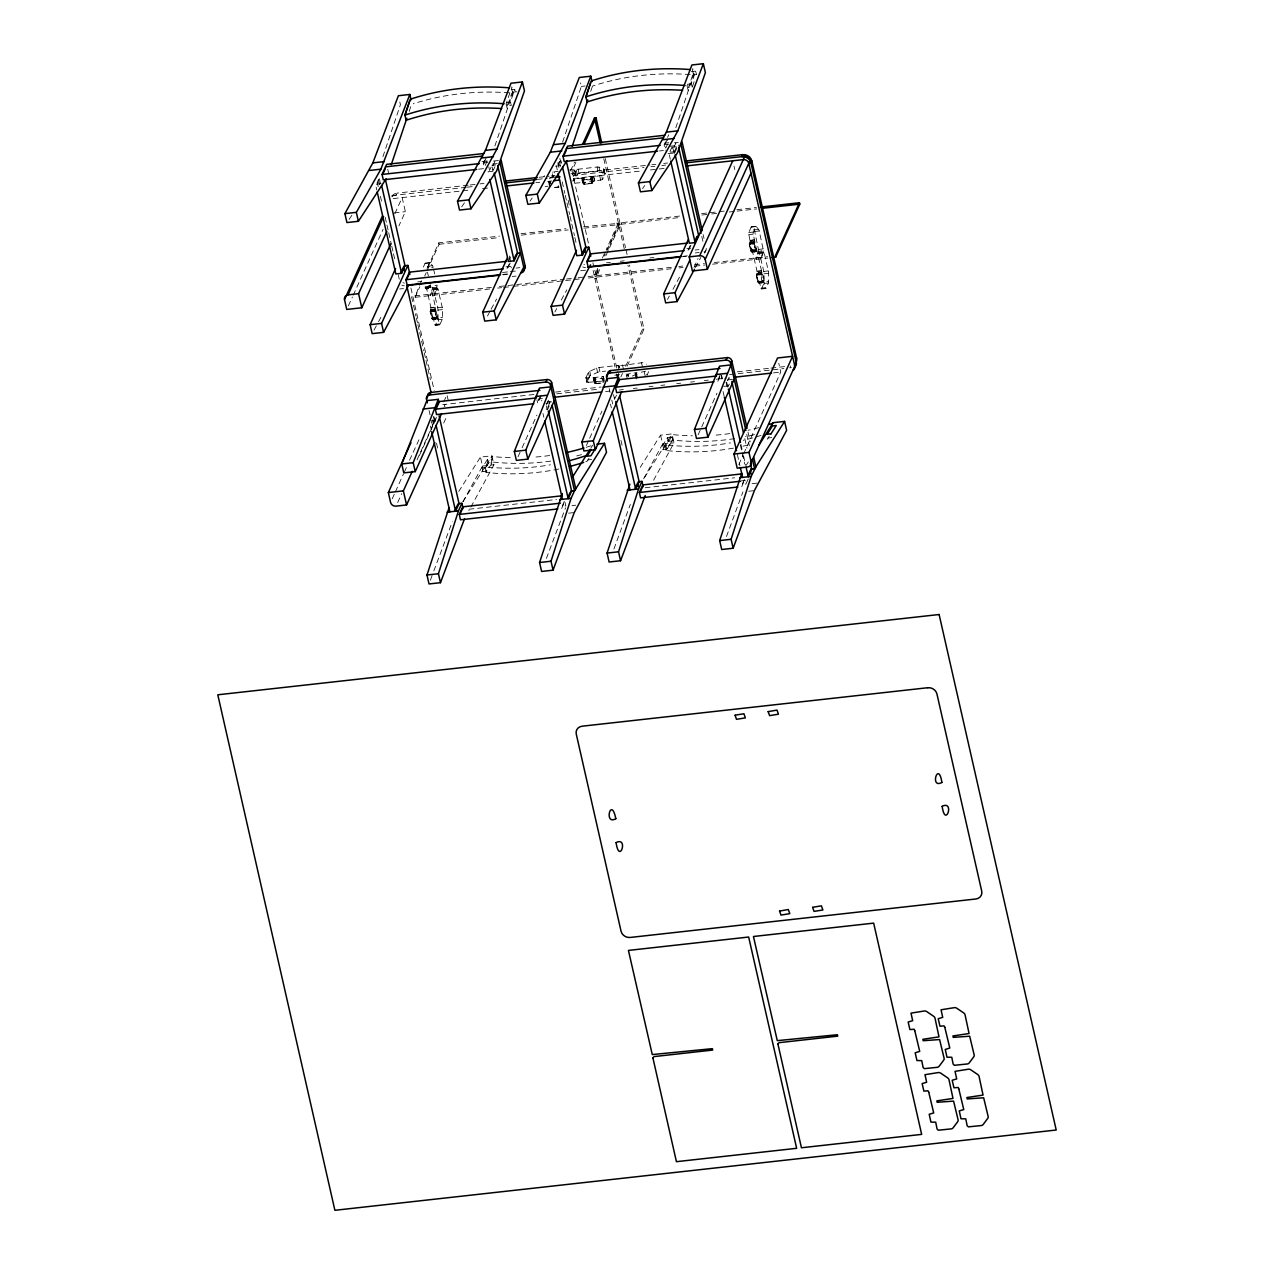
<?xml version="1.0" encoding="UTF-8"?>
<svg xmlns="http://www.w3.org/2000/svg" width="1274" height="1274" viewBox="0 0 1274 1274"><rect width="100%" height="100%" fill="white"/><g stroke="black" fill="none" stroke-linecap="round" stroke-linejoin="round"><path stroke-width="0.75" stroke-dasharray="5 3.75" d="M425.182 286.539C424.083 291.013 432.268 288.609 430.246 284.85M573.189 176.576L576.995 169.362L597.044 167.005A3.137 1.21 -12.8 0 1 599.003 167.149L603.605 169.044A3.137 1.21 -12.8 0 1 604.051 169.888L601.599 175.302L602.491 179.634L605.007 174.108A3.137 1.21 -12.8 0 0 604.561 173.28L599.958 171.385A3.137 1.21 -12.8 0 0 598 171.226L577.966 173.598L574.16 180.797L572.647 180.972C576.246 177.85 577.695 165.779 569.685 170.047M575.689 174.235L575.179 171.99C577.409 176.895 572.201 171.815 573.491 169.617M601.662 381.181L587.171 382.423L589.368 376.563A3.137 1.21 -12.8 0 1 590.674 375.527L597.586 372.358A3.137 1.21 -12.8 0 1 599.879 371.737L605.596 371.1M618.384 224.957L618.081 223.364L618.384 224.957L604.306 255.978M636.204 375.734L635.885 374.556M434.928 310.283L436.249 318.755M753.969 243L755.737 251.265M761.756 272.7L761.581 270.964L757.074 271.473L757.297 272.97L761.916 272.54L761.119 275.63C762.059 288.832 765.993 278.496 762.027 273.639M428.255 286.109L430.532 285.854L425.866 286.634M429.211 287.765L430.437 285.933M436.441 317.895L437.285 315.872L437.428 317.29L432.873 317.927L430.978 309.757L430.118 311.366L435.071 310.983L436.823 318.532M432.873 319.121L432.842 318.102L437.476 316.923L433.049 317.353M761.581 270.964L757.027 251.089C757.52 247.936 750.036 249.306 752.52 251.599L757.09 271.505M761.374 289.023L765.913 288.481L768.413 282.987A3.137 0.812 83.6 0 0 768.652 281.22L768.588 273.289A3.137 0.812 83.6 0 0 768.302 270.916L764.257 253.064C762.091 248.382 754.112 256.679 756.119 259.45L758.794 251.408L763.413 250.484L759.24 230.992A3.137 0.812 83.6 0 0 758.603 229.384L756.23 226.533A3.137 0.812 83.6 0 0 755.625 226.645L753.045 233.11L756.517 249.64M758.954 282.828L758.922 281.809L763.397 281.076L759.368 281.395L760.944 288.545L765.785 288.545L763.556 280.63M437.38 317.337L432.953 317.576M756.438 250.102L752.249 250.23M757.186 273.305L758.587 273.13C752.6 274.483 761.422 274.276 761.422 274.977M550.384 183.074L550.241 181.672L550.814 183.87M591.9 179.73L582.6 179.921L590.754 178.981L591.741 183.249L592.585 182.755M595.786 381.802L594.831 377.582L593.541 380.225L594.783 377.438L603.573 376.467M627.636 374.238L627.923 375.161M430.978 309.63L430.915 307.591L435.405 306.986L435.724 308.706L430.978 309.693L435.565 309.104M756.023 251.201L754.081 244.656L755.02 242.617M431.026 309.359L430.421 311.286L432.189 319.057M754.463 239.751C745.704 240.706 750.784 244.305 754.399 244.003M430.341 286.443L425.834 286.953M751.915 250.691L751.405 251.854L755.912 251.344L756.469 250.214L751.915 250.723M761.502 272.859L762.776 282.255M435.692 308.961L435.039 311.955M574.717 170.063L572.44 175.095M758.078 281.713L759.065 283.513L760.467 281.204M754.718 241.71L750.227 242.171M592.346 178.742C593.35 174.299 577.472 176.943 584.384 182.357M602.491 179.634L593.19 181.386L592.553 178.28M430.102 311.413L431.997 318.006M437.221 287.207L432.714 287.701L432.73 285.742L437.205 285.137L434.545 295.234L437.778 288.481L442.221 307.209A3.137 0.812 83.6 0 1 442.492 309.582L442.572 317.513A3.137 0.812 83.6 0 1 442.333 319.28L439.689 324.838L437.985 318.325L433.478 318.882L433.208 317.497M583.11 182.835L584.002 184.587L585.435 182.278L592.824 181.529M582.935 183.249C583.731 178.344 583.253 183.822 585.435 182.278M594.528 377.948C596.917 379.063 592.346 388.634 596.821 381.722M431.822 318.404L433.049 319.79L434.338 317.545M436.791 318.914L433.478 319.487M750.083 242.044L751.549 242.156L750.004 242.363L751.803 249.067L751.023 250.707M599.544 269.61L596.391 278.353L617.779 372.502M750.832 251.153L752.154 252.459L753.412 250.214M751.803 249.067L751.994 250.293M758.826 251.36L754.734 231.502A3.137 0.812 83.6 0 0 754.097 229.893L751.724 227.043A3.137 0.812 83.6 0 0 751.119 227.154L748.555 233.078L749.94 240.213M583.078 178.36C580.498 182.278 583.986 180.908 583.046 178.806C587.33 190.734 578.046 176.433 583.381 178.057M636.315 373.107L636.809 374.508M382.933 156.638L400.418 104.675L399.606 101.092M409.177 111.411L411.55 104.341M507.498 105.901L506.622 102.477L510.89 89.801L514.696 89.387L515.572 92.811L511.75 93.225L507.498 105.901L511.32 105.439L510.444 102.047L514.696 89.387M494.885 145.984L513.008 92.174L511.782 86.807M562.614 142.099L581.358 86.425L580.53 82.842M590.706 91.378L592.808 85.151M694.091 81.759L692.244 87.221L688.422 87.651L692.706 74.943L691.814 71.551M675.825 127.734L693.932 73.924L692.722 68.557M692.244 87.221L691.368 83.829L695.636 71.121L691.798 71.583M430.389 580.227L433.128 572.79M433.813 570.927L452.302 521.783M546.387 558.426L565.576 507.753M613.909 548.998L630.327 504.393M726.499 536.497L742.917 491.891M575.657 174.347L574.701 170.111M585.944 377.757L586.884 382.089L585.944 377.757L588.413 372.342A3.137 1.21 -12.8 0 1 589.719 371.307L596.614 368.138A3.137 1.21 -12.8 0 1 598.923 367.501L618.591 365.383L620.12 370.113M761.645 272.811L760.1 272.97L761.693 272.795C752.759 269.18 757.712 286.777 763.652 280.551M598.047 269.769L594.894 278.512L614.976 366.928M754.606 241.837L749.956 242.363L749.144 244.098L750.896 251.058M763.317 250.914L760.626 258.94L763.731 252.188M762.855 282.685L759.559 283.194M592.346 183.042L591.04 183.583L591.884 181.561M755.785 251.711L754.479 252.061L755.323 250.038M435.819 310.315L437.285 315.872M749.399 243.541L754.001 242.904L754.463 241.869M756.422 274.547L761.04 273.878M593.238 181.195L592.458 182.915L591.582 180.382L592.49 178.392M705.923 250.23L704.777 252.746M378.537 179.57L377.008 182.93L380.83 182.516M466.252 187.31L393.156 195.448L391.659 198.76L460.79 191.052M468.163 185.208L397.058 193.122L396.166 195.113A7.835 6.927 24.4 0 0 391.819 197.167M348.359 305.871L352.404 296.985M353.216 295.202L383.076 229.352M394.908 213.602L402.17 197.581L405.371 211.675L398.905 225.912M423.398 267.046L425.022 263.447A3.137 0.812 83.6 0 1 425.643 263.336L428.016 266.186A3.137 0.812 83.6 0 1 428.59 267.572M427.077 268.352L429.545 262.938A3.137 0.812 83.6 0 1 430.15 262.826L432.523 265.677A3.137 0.812 83.6 0 1 433.16 267.285L428.653 267.795M489.805 288.975L415.053 297.304L418.748 287.048M419.544 285.28L421.949 279.977M427.554 267.62L438.782 242.872L499.44 236.12M415.053 297.304L419.863 286.698M424.672 276.092L426.28 272.556M427.077 270.789L439.1 244.274L438.782 242.872M425.803 287.112L425.325 288.147L429.816 287.637M426.472 288.481L427.363 286.491M484.582 160.158L483.196 163.183L484.009 166.767M483.961 162.849L486.27 157.769L487.082 161.336L484.773 166.432L483.977 162.817L487.799 162.387M428.367 288.322L430.453 285.042M437.715 288.465L433.112 289.007L430.039 295.743L432.714 287.701M494.949 166.639L493.42 170.015L489.598 170.429L491.127 167.069M494.901 161.384L492.608 166.432L493.42 170.015M430.516 312.433L431.408 310.442M431.583 311.015L432.491 309.041M433.431 310.824L434.323 308.834M435.421 309.152L434.96 310.171L430.453 310.681M431.854 318.357L432.762 316.366M435.405 319.328L436.234 317.29M433.24 288.975L437.715 307.703A3.137 0.812 83.6 0 1 437.985 310.092L438.065 318.022A3.137 0.812 83.6 0 1 437.826 319.774L435.342 325.236L439.88 324.695M392.201 498.835L394.622 493.5M395.418 491.716L403.492 473.928M404.304 472.144L406.725 466.81M409.543 460.217L420.452 436.552M431.042 420.818L434.864 420.388L436.393 417.028M397.663 502.561L401.692 493.659M417.028 459.85L436.409 417.139M419.512 455.28L436.472 417.904M443.734 401.883L446.951 394.765L448.559 401.82M508.437 261.457L510.492 256.918M533.933 394.494L445.056 404.384L444.148 406.374L448.098 405.944M509.154 263.941L507.1 268.48L507.912 272.063M510.157 263.065L507.88 268.113L511.686 267.683M549.428 183.376L549.89 182.341M559.477 161.32L557.948 164.68L561.77 164.266L560.958 160.683M443.702 423.095L446.935 415.977M554.684 187.581L557.901 187.23L558.808 185.24M570.465 170.987L574.478 162.148M575.975 161.989L571.962 170.812L588.954 245.579M583.572 180.016L584.479 178.041M590.053 179.252L590.913 177.325M592.458 182.915L591.9 177.5M592.06 182.23L592.904 180.191M597.729 268.368L594.576 275.295L596.105 275.088L598.446 269.913M602.411 258.017L605.548 251.137M618.065 223.539L606.328 249.386L607.841 249.226L620.263 222.839L680.077 216.007M540.383 396.087L538.09 401.135L541.912 400.705M541.147 395.72L537.724 403.301L536.911 399.718M605.803 255.819L620.406 224.335L680.396 217.424M518.024 456.777L521.305 449.531M522.133 447.715L536.927 415.101M665.506 141.908L664.136 144.933L665.346 150.3M667.576 137.353L668.723 134.837M667.258 144.774L665.729 148.134L664.917 144.567L667.21 139.519L668.022 143.086M549.731 402.839L547.454 407.887L546.642 404.304L548.919 399.256L549.731 402.839L545.925 403.269M674.344 151.765L676.637 146.701L675.825 143.134L673.532 148.182L674.344 151.765L670.538 152.179L672.831 147.131L676.637 146.701M674.726 152.912L678.166 145.347M595.866 377.486L593.987 379.365L602.825 378.235M594.719 382.885L594.353 378.107M602.299 376.77C599.847 377.837 604.768 381.165 603.876 377.837M603.335 376.961L603.86 382.359M617.11 376.738L618.623 373.425M586.358 445.534L588.827 440.103M589.639 438.288L601.965 411.12M564.302 501.319L561.993 506.399L565.831 505.953L565.019 502.37M620.852 376.961L622.46 373.425M625.661 366.355L642.51 329.233L627.971 265.279M561.643 508.533L565.083 500.953M627.174 366.179L644.007 329.074L629.483 265.103M616.489 395.083L614.96 398.459L614.148 394.876M688.024 250.23L690.094 245.675M688.804 249.863L691.097 244.815M635.471 372.995C637.414 376.276 623.336 378.33 628.942 373.792L637 372.629M636.427 373.425L636.92 378.681M636.044 376.133L637.048 373.983M693.996 267.413L698.041 258.511M648.657 371.69L647.017 375.289L646.061 371.068L641.284 372.231M749.558 245.165L750.466 243.175M750.609 243.732L751.501 241.742M752.504 243.477L753.396 241.487M755.482 250.628L756.326 248.605M757.871 282.175L756.597 276.171L757.504 274.181M757.632 274.738L758.54 272.747M759.511 274.483L760.467 272.445M757.934 282.064L758.842 280.073M761.486 283.035L762.378 281.044M720.479 374.158L718.186 379.206L722.008 378.776L721.195 375.209M762.457 281.57L763.365 279.579M717.819 381.356L721.259 373.792M761.454 288.895L763.906 283.481A3.137 0.812 83.6 0 0 764.145 281.729L764.066 273.799A3.137 0.812 83.6 0 0 763.795 271.41L759.32 252.682M698.12 434.848L717.023 393.172M727.502 380.687L729.031 377.327L729.843 380.91M723.728 386.388L727.55 385.958L729.078 382.582M727.932 387.105L729.301 384.079M738.793 464.596L742.822 455.694M743.634 453.91L780.771 372.056L778.764 363.249M789.784 367.899L790.676 365.925M744.398 479.39L742.089 484.47L745.927 484.009M741.739 486.604L745.179 479.024M748.204 478.992L745.911 484.04L745.115 480.441L741.277 480.887M594.257 382.805L593.111 377.598L585.929 377.948M756.597 276.171L756.501 274.404M749.176 244.035L751.915 251.854M596.105 275.088L592.872 262.842M576.198 169.952L577.154 174.172M601.567 175.35L593.795 176.799L594.799 181.019M620.661 365.718L641.507 362.772A3.137 1.21 -12.8 0 1 643.466 362.915L646.523 364.189M373.983 330.221L377.63 323.421M378.537 321.717L382.184 314.933M487.48 316.016L490.219 310.92M491.127 309.216L496.589 299.024M554.907 311.971L556.738 308.563M561.293 300.075L566.755 289.867M667.496 299.47L669.328 296.062M672.975 289.262L680.268 275.678M695.365 267.604L700.827 257.396M462.972 501.749L482.496 466.045L480.457 457.095L491.923 455.821L493.946 464.771L468.848 510.667M660.569 435.167L662.591 444.116L643.067 479.82L672.019 433.893L660.569 435.167L638.831 469.549M653.594 480.234L674.042 442.842L672.019 433.893M458.736 491.477L480.457 457.095M482.846 471.603L482.113 467.877L487.369 459.564L491.175 459.134L491.907 462.86L488.101 463.29L482.846 471.603L486.668 471.173L485.92 467.447L491.175 459.134M462.94 501.669L491.923 455.821M558.808 469.007A238.588 219.208 32.3 0 1 486.031 472.463L492.624 462.032L491.525 456.442A238.588 219.208 32.3 0 0 512.291 457.732M590.786 448.161L592.681 445.183M589.066 458.226L587.187 461.204A238.588 219.208 32.3 0 1 583.715 462.382M662.209 445.948L667.465 437.635L671.271 437.205L672.019 440.931L666.764 449.244L662.942 449.674L662.209 445.948L666.031 445.518L671.271 437.205M662.942 449.674L668.197 441.361L667.465 437.635M733.442 448.129A238.588 219.208 32.3 0 1 666.127 450.534L672.72 440.103L671.621 434.514A238.588 219.208 32.3 0 0 692.387 435.804M746.245 465.233L748.316 461.952M767.282 439.275L769.162 436.297M756.246 274.945L758.269 282.764M349.076 219.415L352.293 214.669M461.666 206.914L464.867 202.168M530.016 201.165L532.15 197.996M642.59 188.663L644.74 185.494M627.525 374.317L627.047 376.037M549.413 183.663L549.158 184.714M427.188 286.682L426.424 287.781L430.915 307.544M594.337 275.359L592.665 268.75M603.478 376.531L604.29 381.197M558.936 187.31L558.028 187.294M549.667 178.185L553.107 176.592A3.137 1.21 -12.8 0 1 554.222 176.194M549.604 186.052L548.632 181.832L551.021 181.561M593.111 377.598L594.783 377.502M594.432 381.738L593.461 377.502M548.951 181.768L549.97 185.972M582.011 178.073L574.096 178.997M558.904 186.896L554.763 187.374M581.692 178.153L582.966 183.185M635.248 374.795L636.204 379.015M425.373 263.145L429.879 262.651M751.453 226.852L755.96 226.358M439.705 324.838L435.039 325.236L433.478 318.882M513.008 92.174L516.814 91.744M581.358 86.425L585.164 85.995M692.69 74.975L696.528 74.529M506.606 102.509L510.444 102.047M691.368 83.797L687.546 84.243L688.422 87.651M482.018 161.623L487.862 160.97M493.5 161.05L499.233 160.413M664.901 143.15L668.786 142.72M674.44 142.799L678.262 142.37M664.901 144.599L668.707 144.169M497.242 163.598L491.509 164.235L492.815 169.952M491.891 165.381L495.713 164.967M669.598 146.271L679.138 145.204M478.578 169.203L484.423 168.55M659.518 150.953L663.404 150.507M381.213 183.663L375.48 184.3L376.786 190.033M492.847 171.273L488.069 171.799L488.945 175.621M555.464 166.161L563.092 165.317M668.054 153.66L673.771 153.023M558.267 171.321L554.461 171.735L555.416 175.971M470.138 184.985L478.037 184.109M480.011 183.886L483.961 183.44M539.268 177.293L549.142 176.194M551.116 175.971L555.066 175.525M570.863 173.774L649.867 164.983M651.842 164.76L655.792 164.314M663.69 163.438L667.64 163.008M467.255 187.198L473.18 186.53M537.373 179.395L547.247 178.296M549.221 178.073L555.146 177.405M572.934 175.43L644.055 167.515M650.934 166.751L654.884 166.305M661.827 165.54L665.776 165.094M462.765 190.845L470.679 189.953M482.528 188.648L488.452 187.979M535.86 182.708L539.81 182.262M547.724 181.386L551.674 180.94M573.396 178.519L642.542 170.827M650.441 169.952L664.28 168.407M545.129 186.545L548.107 186.227M575.052 183.217L584.352 182.278M582.966 179.889L583.826 184.125L591.741 183.249M584.543 184.268L590.977 183.552M394.096 212.917L405.371 211.675M520.97 233.715L565.974 228.715M583.588 226.756L618.097 223.396M701.592 213.618L717.262 211.882M719.205 211.659L725.081 211.006M736.818 209.7L756.39 207.519M439.1 244.274L499.758 237.521M521.289 235.133L568.252 229.909M583.906 228.157L618.4 224.75M701.926 215.019L709.745 214.159M711.704 213.936L717.581 213.284M729.317 211.978L735.194 211.325M737.136 211.102L756.708 208.92M425.022 263.447L430.15 262.826M751.119 227.154L756.23 226.533M428.016 266.186L432.523 265.677M754.097 229.893L758.603 229.384M754.734 231.502L759.24 230.992M748.65 232.569L753.157 232.059M748.682 234.639L753.189 234.129M505.921 266.919L511.75 266.266M750.004 240.42L754.542 239.99M686.845 248.669L690.747 248.239M516.081 268.081L519.888 267.667M695.11 250.038L698.916 249.624M749.494 244.226L754.001 243.732M417.649 281.936L421.598 281.49M502.497 272.493L508.422 271.824M510.396 271.617L518.279 270.725M606.472 262.794L610.421 262.364M620.295 261.266L624.244 260.82M649.883 257.969L653.833 257.523M695.27 252.921L699.219 252.475M502.482 274.499L508.31 273.846M503.326 274.802L507.275 274.356M683.421 256.249L687.307 255.803M682.291 256.759L686.24 256.329M399.67 289.007L403.492 288.577M512.259 276.506L516.081 276.076M752.106 250.07L756.613 249.561M758.81 249.449L763.285 248.844M430.644 285.949L430.899 287.016L425.15 288.067M751.166 251.551L756.979 250.723M426.44 287.892L430.946 287.383L435.421 307.034M580.61 270.757L586.327 270.12M752.52 251.599L757.027 251.089M752.52 252.204L754.415 252.029M433.033 289.118L437.539 288.609M759.129 252.825L763.636 252.316M433.654 289.867L438.16 289.357M759.75 253.574L764.257 253.064M593.987 274.515L595.484 274.34M414.735 295.887L429.768 294.214L430.086 295.632M434.275 293.721L491.461 287.351M499.344 286.475L564.414 279.229M566.389 279.006L576.246 277.907M578.221 277.7L586.104 276.808M588.078 276.601L676.797 266.712M678.771 266.505L682.721 266.059M694.553 264.737L704.411 263.654M714.268 262.555L767.505 256.631M429.72 294.342L434.227 293.832M755.801 258.049L760.307 257.539M594.926 276.665L596.423 276.49M497.688 288.099L501.637 287.653M503.612 287.446L511.495 286.57M513.47 286.347L580.514 278.879M588.397 278.003L671.207 268.782M679.09 267.906L683.039 267.476M694.871 266.155L704.729 265.056M712.612 264.18L767.824 258.033M594.942 278.735L596.439 278.56M756.979 271.203L761.486 270.693M430.962 307.703L435.501 307.257M437.715 307.703L442.221 307.209M763.795 271.41L768.302 270.916M437.985 310.092L442.492 309.582M764.066 273.799L768.588 273.289M430.453 311.509L434.96 310.999M756.533 275.216L761.04 274.706M758.97 281.554L763.476 281.044M432.125 318.834L442.572 317.513M758.205 282.541L768.652 281.22M759.559 282.573L764.066 282.08M432.364 319.137L436.871 318.627L437.683 316.939L437.969 318.277M758.444 282.844L762.951 282.334M437.826 319.774L442.333 319.28M763.906 283.481L768.413 282.987M434.768 324.552L439.259 323.946M760.849 288.258L765.34 287.653M642.51 329.233L644.007 329.074M614.753 375.177L622.365 374.333M595.085 383.57L601.185 382.917M595.929 383.713L602.363 382.996M555.655 392.073L601.073 387.025M737.359 371.849L768.955 368.329M770.929 368.122L784.752 366.578M556.722 393.841L599.178 389.127M729.572 374.604L783.86 368.568M538.408 399.033L542.374 398.587M605.58 391.548L609.529 391.118M619.419 390.019L623.368 389.573M633.242 388.474L637.191 388.044M649.039 386.723L652.989 386.277M660.903 385.401L664.853 384.955M676.701 383.633L680.65 383.203M690.524 382.104L694.489 381.659M704.363 380.56L708.312 380.114M716.211 379.238L726.084 378.139M773.509 372.868L781.408 371.992M727.55 379.955L734.222 379.222M547.454 401.899L551.26 401.469L547.836 409.05L544.014 409.464M431.424 421.965L435.246 421.551M668.197 441.361L672.019 440.931M662.591 444.116L674.042 442.842M482.496 466.045L493.946 464.771M482.113 467.877L485.92 467.447M767.904 438.017L771.71 437.587M587.792 459.946L591.63 459.484M645.17 487.751L734.652 477.798M468.959 509.25L556.499 499.504M752.074 483.674L757.807 483.037M571.978 505.603L575.8 505.189M748.65 491.254L754.367 490.617M568.554 513.183L574.271 512.546M594.48 181.019L593.748 176.799M593.557 176.799L591.869 177.309L592.33 179.538M695.62 71.153L696.512 74.561M692.308 69.736L693.629 74.832A238.588 201.292 18.6 0 0 592.49 86.091M686.957 85.629L688.279 90.725M511.384 87.986L512.705 93.082A238.588 201.292 18.6 0 0 413.27 103.783M506.033 103.879L507.355 108.975M605.054 173.726L604.832 172.802M593.987 379.716L594.847 383.363M586.884 382.089L586.438 380.114L586.9 382.184M733.983 166.066L734.779 169.585M703.105 234.543L703.981 238.397M747.981 432.109L750.163 441.759M701.799 236.47L703.28 242.888M746.755 434.291L749.367 445.804M744.796 438.67L746.962 448.209M726.737 382.375L727.55 385.958M740.927 444.339L743.092 453.878M743.522 455.789L745.688 465.313M674.169 153.613L672.449 145.984L669.009 153.549L670.315 159.282M726.069 382.089L727.374 387.806M740.369 445.024L744.701 464.102M721.562 375.129L722.374 378.697M723.075 391.564L724.365 397.281M737.359 454.515L739.971 465.95M621.362 222.552L621.68 223.953M605.261 158.502L625.518 247.666M625.948 249.608L627.27 255.421M619.562 223.38L619.881 224.781M603.765 158.677L624.897 251.711M616.855 223.046L617.173 224.463M604.051 169.888L605.007 174.108M603.605 169.044L604.561 173.28M599.003 167.149L599.958 171.385M599.799 176.13L600.755 180.367M644.262 371.897L645.217 376.117M597.044 167.005L598 171.226M641.507 362.772L642.478 366.992M591.932 177.516L592.92 181.879M637.35 377.518L636.395 373.282L636.793 375.304M607.841 249.226L608.144 250.644M627.859 373.839L628.369 376.085M582.951 178.663L583.906 182.883M626.171 373.919L627.127 378.139M577.998 169.124L578.969 173.344M622.476 364.89L623.432 369.11M617.954 365.383L618.925 369.619M618.208 374.429L619.514 380.178M616.473 373.919L618.017 380.337M559.859 158.486L561.595 166.114M613.479 394.59L614.785 400.307M559.334 161.543L560.656 167.324M568.093 200.114L569.414 205.91M557.869 162.642L559.175 168.391M562.232 181.832L564.844 193.345M565.274 195.272L566.58 201.021M567.026 202.948L569.637 214.462M570.067 216.389L571.389 222.138M571.819 224.065L574.431 235.579M574.877 237.49L576.182 243.254M609.195 388.586L610.055 392.424M611.807 400.116L612.683 403.954M620.964 440.422L622.269 446.171M556.419 166.05L557.279 169.872M610.485 404.065L611.345 407.887M602.188 378.474L603.143 382.694M598.923 367.501L599.879 371.737M552.47 173.774L553.107 176.592M596.614 368.138L597.586 372.358M594.369 379.334L595.324 383.57M589.719 371.307L590.674 375.527M588.413 372.342L589.368 376.563M587.155 378.251L588.11 382.487M546.403 405.912L547.279 409.734M509.409 255.994L510.635 261.361M488.786 166.862L489.598 170.429M542.963 413.493L543.839 417.315M433.558 269.069L434.768 274.42M427.523 272.286L428.367 275.996M387.774 169.378L388.538 172.738M410.913 287.988L434.179 390.449M411.55 296.746L415.929 316.063M416.375 317.99L417.681 323.787M417.904 324.774L419.226 330.571M419.672 332.514L423.828 350.828M424.274 352.771L425.58 358.567M426.026 360.494L430.405 379.811M434.052 416.805L434.864 420.388M379.349 178.647L380.655 184.364M433.383 416.518L434.689 422.235M378.41 179.793L379.716 185.59M432.873 419.624L433.749 423.478M377.375 182.803L378.235 186.641M380.416 196.244L381.722 202.009M385.21 217.36L386.516 223.125M386.962 225.036L388.267 230.801M388.697 232.712L391.325 244.226M391.755 246.153L393.061 251.918M393.507 253.829L395.243 261.504M398.3 274.945L399.272 279.229M429.083 410.515L430.086 414.926M431.711 422.044L432.571 425.882M436.504 443.161L438.24 450.837M430.389 425.994L431.249 429.816M619.18 365.686L619.674 367.868M604.099 169.49L604.354 170.7M666.031 445.518L666.764 449.244M666.127 450.534L665.028 444.944A238.588 219.208 32.3 0 0 730.512 442.874M487.369 459.564L488.101 463.29M486.031 472.463L484.932 466.873A238.588 219.208 32.3 0 0 550.416 464.803M590.945 445.773A238.588 219.208 32.3 0 1 585.706 447.477M549.667 455.519A238.588 219.208 32.3 0 1 532.946 457.239M581.517 454.627A238.588 219.208 32.3 0 1 574.399 456.522M550.766 461.108A238.588 219.208 32.3 0 1 492.624 462.032M758.747 427.618A238.588 219.208 32.3 0 1 748.013 430.278M729.763 433.59A238.588 219.208 32.3 0 1 713.042 435.31M760.96 435.421A238.588 219.208 32.3 0 1 743.22 440.31M754.511 434.593A238.588 219.208 32.3 0 1 745.497 436.648M734.541 438.622A238.588 219.208 32.3 0 1 672.72 440.103M747.902 445.024A238.588 219.208 32.3 0 1 740.72 446.696M391.866 195.782A4.698 4.156 24.4 0 1 393.156 195.448M404.384 285.79A3.981 3.519 24.4 0 1 401.851 285.105M404.368 283.162A3.981 3.519 24.4 0 1 402.998 282.589M585.61 267.524A3.981 3.519 24.4 0 1 582.791 266.855M705.095 251.631A3.981 3.519 24.4 0 1 704.554 253.112M706.226 248.303A3.981 3.519 24.4 0 1 705.541 250.803M704.506 251.631A3.981 3.519 24.4 0 1 703.996 251.854M584.463 264.61A3.981 3.519 24.4 0 1 583.938 264.339M552.566 172.197A3.137 1.21 -12.8 0 1 553.266 171.974M543.95 176.576A3.137 1.21 -12.8 0 1 544.699 175.844M445.056 404.384A7.835 6.927 24.4 0 1 442.763 404.32M391.787 196.419A7.835 6.927 24.4 0 1 397.058 193.122M791.409 367.549A7.835 6.927 24.4 0 1 790.342 367.82M583.906 180.319L583.396 178.073L583.906 180.319"/><path stroke-width="1.5" d="M464.437 518.98L440.47 582.68L429.019 583.954L426.981 575.004L449.085 507.609M440.47 582.68L438.431 573.73L458.465 510.874L461.905 503.31L458.083 503.724M596.869 444.18L604.497 443.32L606.535 452.27L574.271 512.546L553.059 570.163L541.593 571.453L539.571 562.503L562.36 493.595M553.059 570.163L551.021 561.229L571.055 498.373L574.494 490.808L604.497 443.32M645.217 495.538L620.565 560.735L609.115 562.009L607.077 553.075L629.866 484.168M620.565 560.735L618.527 551.801L638.561 488.945L642 481.365L638.178 481.795M758.667 445.582L773.159 422.665L784.609 421.391L786.631 430.341L754.367 490.617L733.155 548.234L721.705 549.508L719.667 540.574L741.771 473.18M733.155 548.234L731.117 539.3L751.15 476.444L755.864 466.825L753.682 457.191M501.637 108.545A238.588 201.292 18.6 0 0 406.199 120.234L404.877 115.138L410.228 99.245A238.588 201.292 18.6 0 1 509.473 87.826M405.466 113.736L409.734 101.06M391.261 164.649L406.868 118.243M682.577 90.295A238.588 201.292 18.6 0 0 587.139 101.984L585.817 96.888L591.168 80.995A238.588 201.292 18.6 0 1 690.412 69.576M586.406 95.47L590.674 82.81M572.185 146.383L587.808 99.993M386.133 178.806L358.376 221.294L346.926 222.568L344.904 213.634L372.836 162.881L398.38 95.725L409.83 94.451L411.056 99.818M358.376 221.294L356.354 212.36L380.862 169.187L409.83 94.451M485.426 150.38L510.97 83.224L522.42 81.95L524.458 90.9L496.669 170.843L470.966 208.793L459.516 210.067L457.493 201.133L485.426 150.38L496.876 149.106L522.42 81.95M567.073 160.556L539.316 203.044L527.866 204.318L525.843 195.384L550.336 152.211L579.32 77.475L590.77 76.201L591.996 81.568M539.316 203.044L537.294 194.11L565.226 143.357L590.77 76.201M666.366 132.13L691.909 64.974L703.359 63.7L705.382 72.65L677.593 152.593L651.906 190.543L640.456 191.817L638.417 182.883L666.366 132.13L677.816 130.856L703.359 63.7M441.537 413.652L415.244 471.619L403.794 472.893L401.756 463.959L426.838 400.609L438.288 399.335L439.1 402.918M415.244 471.619L413.206 462.685L438.288 399.335M514.346 451.458L539.428 388.108L550.878 386.834L525.796 450.184L527.834 459.118L516.384 460.392L514.346 451.458L525.796 450.184M621.632 391.723L595.34 449.69L583.89 450.964L581.852 442.03L606.934 378.681L618.384 377.407L619.196 380.99M595.34 449.69L593.302 440.756L618.384 377.407M694.441 429.529L719.523 366.179L730.973 364.905L705.892 428.255L707.93 437.189L696.48 438.463L694.441 429.529L705.892 428.255M476.635 169.41L383.267 179.809L382.057 174.442L386.627 164.346L483.897 153.517M382.821 174.076L385.114 169.028M390.847 243.7L361.784 307.767L346.751 309.439L344.506 299.581L382.455 215.943M344.506 299.581A4.698 4.156 24.4 0 1 348.057 294.851L383.585 216.548M361.784 307.767L358.583 293.673L386.834 231.39M408.827 284.787L383.601 332.355L372.151 333.629L370.129 324.679L395.593 268.511M401.199 272.158L403.492 267.11L404.304 270.693M377.215 191.944L395.848 273.958L401.581 273.321L405.005 265.74L385.512 179.905M383.601 332.355L381.579 323.405L407.871 265.422L404.049 265.852M500.539 274.706L407.17 285.105L405.944 279.739L409.384 272.158L506.638 261.345M406.74 279.34L409.034 274.292M470.966 208.793L468.943 199.859L496.876 149.106M427.347 402.839L426.472 399.001L427.618 396.485A3.981 3.519 24.4 0 1 430.628 392.472L547.04 379.525A3.981 3.519 24.4 0 1 551.674 382.678L575.768 488.754L574.51 490.777L570.672 491.223M426.472 399.001A3.981 3.519 24.4 0 1 429.481 395.004L430.628 392.472M434.816 442.667L406.565 504.95L396.055 506.128A4.698 4.156 24.4 0 1 390.577 502.402L388.347 492.544L410.945 442.715M533.822 403.731L436.568 414.56L435.342 409.193L438.782 401.613L539.937 390.354M436.138 408.795L438.431 403.731M523.71 267.237L496.191 319.838L484.741 321.128L482.719 312.178L507.371 257.826M406.565 504.95L403.364 490.872L412.25 471.284M513.788 259.657L516.066 254.609M489.805 179.427L508.437 261.457L514.155 260.82L517.594 253.239L497.672 165.493M657.575 151.16L564.207 161.559L562.981 156.192L567.567 146.096L664.821 135.267M563.761 155.826L566.054 150.778M496.191 319.838L494.169 310.904L520.461 252.921L516.639 253.351M524.092 268.814L525.238 266.298L501.144 160.206L500.109 163.247L524.092 268.814A3.981 3.519 24.4 0 1 521.082 272.811M582.489 144.472L594.512 117.972L596.025 117.797L601.742 142.991M583.986 144.312L596.025 117.797M455.216 510.046L457.509 504.998M590.531 264.849L564.541 314.089L553.091 315.363L551.053 306.429L576.533 250.261M557.757 508.963L460.487 519.792L459.277 514.425L462.701 506.845L561.914 495.809M460.041 514.059L462.335 508.995M582.122 253.908L584.416 248.86L585.228 252.443M558.155 173.678L576.788 255.708L582.505 255.071L585.944 247.49L566.452 161.655M564.541 314.089L562.503 305.155L588.811 247.172L584.989 247.602M681.463 256.456L588.094 266.855L586.884 261.488L590.324 253.908L687.578 243.079M587.664 261.09L589.958 256.042M429.481 395.004L545.893 382.041L547.04 379.525M574.51 490.777L550.527 385.194L551.674 382.678M527.834 459.118L554.126 401.151M651.906 190.543L649.867 181.609L677.816 130.856M607.443 380.91L606.567 377.072L607.714 374.556A3.981 3.519 24.4 0 1 610.724 370.543L727.136 357.596A3.981 3.519 24.4 0 1 731.77 360.749L747.105 428.255M606.567 377.072A3.981 3.519 24.4 0 1 609.577 373.075L610.724 370.543M713.934 381.802L616.664 392.615L615.453 387.248L618.877 379.684L720.033 368.425M616.234 386.85L618.527 381.802M567.806 497.545L570.099 492.497M694.441 269.292L677.131 301.588L665.681 302.862L663.643 293.928L688.294 239.576M694.712 241.407L697.005 236.359M670.745 161.177L689.377 243.207L695.094 242.57L698.534 234.989L678.596 147.243M751.007 173.2L707.404 269.292L692.387 270.964L689.186 256.886L732.773 160.779M677.131 301.588L675.093 292.654L689.887 260.039M742.694 154.648L741.787 156.638A7.835 6.927 24.4 0 1 750.912 162.849L751.803 160.858A7.835 6.927 24.4 0 0 742.694 154.648L685.412 161.018M689.186 256.886L699.697 255.708L744.796 156.304A4.698 4.156 24.4 0 1 750.275 160.03L796.33 362.851L751.246 462.255A4.698 4.156 24.4 0 1 747.695 466.985L737.168 468.147L733.967 454.07L777.57 357.978L792.587 356.306L749.001 452.397L751.246 462.255M707.404 269.292L705.175 259.434L750.275 160.03M635.328 488.117L637.605 483.053L638.417 486.636M737.853 487.034L640.583 497.863L639.373 492.497L642.813 484.916L742.009 473.88M640.153 492.114L642.43 487.066M609.577 373.075L725.989 360.112L727.136 357.596M760.307 207.089L799.451 202.725L775.388 255.74L775.707 257.157L771.773 257.587M775.707 257.157L799.769 204.143L799.451 202.725M745.879 430.453L730.623 363.265L731.77 360.749M707.93 437.189L734.222 379.222M751.803 160.858L796.6 358.042L795.693 360.032A7.835 6.927 24.4 0 1 794.466 365.463M747.902 475.616L750.195 470.552L751.007 474.135M572.36 477.336L589.942 449.515M591.279 449.547L587.059 456.219L590.897 455.774L596.152 447.461M770.977 433.861L776.248 425.532L772.41 425.978L767.155 434.291L770.993 433.829M784.609 421.391L754.59 468.864L750.768 469.294M372.836 162.881L384.286 161.607M553.776 144.631L565.226 143.357M385.481 166.862L482.75 156.049M369.412 170.461L380.862 169.187M481.986 157.96L493.436 156.686M566.42 148.612L663.674 137.783M550.336 152.211L561.786 150.937M662.926 139.71L674.376 138.436M382.057 174.442L479.311 163.613M562.981 156.192L660.251 145.363M505.682 181.019L537.294 177.516M504.791 183.01L536.386 179.491M555.146 177.405L560.082 176.863M685.539 162.897L744.796 156.304M506.24 186.004L533.886 182.93M553.649 180.717L559.573 180.064M686.001 165.986L743.299 159.616A4.698 4.156 24.4 0 1 748.762 163.343L794.833 366.164A4.698 4.156 24.4 0 1 792.858 370.416M344.904 213.634L356.354 212.36M457.493 201.133L468.943 199.859M525.843 195.384L537.294 194.11M638.417 182.883L649.867 181.609M762.585 208.267L799.769 204.143M405.944 279.739L503.214 268.91M586.884 261.488L684.138 250.66M406.645 285.551L499.376 275.232M587.569 267.301L680.316 256.982M348.057 294.851L358.583 293.673M370.129 324.679L381.579 323.405M482.719 312.178L494.169 310.904M551.053 306.429L562.503 305.155M663.643 293.928L675.093 292.654M603.128 387.105L614.578 385.831M715.701 374.604L727.151 373.33M615.453 387.248L716.593 376.005M423.016 409.034L434.466 407.76M535.606 396.533L547.056 395.258M435.342 409.193L536.497 397.934M554.222 397.265L601.631 391.994M733.999 377.263L771.534 373.091M581.852 442.03L593.302 440.756M401.756 463.959L413.206 462.685M388.347 492.544L403.364 490.872M733.967 454.07L749.001 452.397M750.784 469.262L754.606 468.848L752.424 459.245M627.111 490.219L638.561 488.945M739.7 477.718L751.15 476.444M447.015 512.148L458.465 510.874M559.604 499.647L571.055 498.373M639.373 492.497L740.528 481.238M459.277 514.425L560.417 503.166M607.077 553.075L618.527 551.801M719.667 540.574L731.117 539.3M426.981 575.004L438.431 573.73M539.571 562.503L551.021 561.229M702.229 230.674L682.068 141.955L681.049 144.997L701.098 233.285M731.802 381.452L743.49 432.953M750.434 463.465L751.724 469.182L748.284 476.763L746.118 467.224M675.172 154.823L695.094 242.57M728.362 389.016L740.497 442.428M724.365 397.281L736.499 450.693M740.401 467.861L742.567 477.4M594.512 117.972L600.245 143.166M588.811 247.172L590.833 256.122M642 481.365L643.211 486.716M619.642 395.848L639.134 481.699L635.71 489.264L615.772 401.517M562.582 167.324L582.505 255.071M612.221 411.693L629.977 489.901M552.136 405.275L571.628 491.127L568.188 498.691L548.266 410.945M494.232 173.073L514.155 260.82M544.699 421.121L562.471 499.328M407.871 265.422L409.909 274.372M461.905 503.31L463.115 508.644M439.116 415.881L459.038 503.628L455.598 511.192L436.106 425.357M406.963 286.539L431.106 392.774M381.643 185.574L401.581 273.321M431.679 431.727L449.881 511.829M545.893 382.041A3.981 3.519 24.4 0 1 550.527 385.194M586.088 455.614A238.588 219.208 32.3 0 1 568.491 460.917M583.954 448.018A238.588 219.208 32.3 0 1 566.102 452.604M583.715 462.382A238.588 219.208 32.3 0 1 569.589 466.507M725.989 360.112A3.981 3.519 24.4 0 1 730.623 363.265M772.777 423.255A238.588 219.208 32.3 0 1 769.305 424.417M796.33 362.851A4.698 4.156 24.4 0 1 794.371 367.103M699.697 255.708A4.698 4.156 24.4 0 1 705.175 259.434M525.238 266.298A3.981 3.519 24.4 0 1 523.057 270.104M404.877 115.138A238.588 201.292 18.6 0 1 504.122 103.735M585.817 96.888A238.588 201.292 18.6 0 1 685.062 85.485M796.6 358.042A7.835 6.927 24.4 0 1 795.677 363.058M615.82 818.704C603.558 825.855 611.138 795.279 615.82 818.704M942.155 806.394C945.404 828.96 954.911 799.945 942.171 806.299M652.877 1057.77L676.43 1161.681L796.648 1148.304L748.666 937.027L628.432 950.42L652.272 1054.569L712.389 1048.661L712.707 1050.063L654.103 1056.592L652.877 1057.77M777.888 1043.852L801.442 1147.778L921.659 1134.386L873.661 923.124L753.444 936.501L777.283 1040.651L837.384 1034.743L837.719 1036.144L779.099 1042.673L777.888 1043.852M616.09 842.655C619.371 865.317 628.751 836.206 616.106 842.56M941.884 782.459C929.367 789.275 938.492 759.718 941.884 782.459M735.082 715.303L736.515 719.332L745.354 717.883L743.936 713.774L735.114 715.144M768.158 711.625L769.592 715.638L778.43 714.204L777.013 710.096L768.158 711.625M779.545 911.069L780.978 915.082L789.816 913.649L788.303 909.525L779.545 911.069M812.621 907.391L814.054 911.404L822.893 909.97L821.38 905.846L812.637 907.311M914.78 1030.714L919.717 1051.369L915.178 1052.802L916.946 1060.541L921.723 1060.621L923.093 1067.453L924.335 1068.647L937.186 1067.325A3.137 2.771 24.4 0 0 939.129 1066.258L943.652 1060.223A3.137 2.771 24.4 0 0 944.082 1058.137L939.607 1039.552L923.172 1040.715L922.854 1039.313L939.002 1036.861L935.02 1018.213A3.137 2.771 24.4 0 0 933.683 1016.318L926.708 1011.572A3.137 2.771 24.4 0 0 924.398 1010.983L911.006 1013.133L912.662 1020.697L908.155 1022.035L909.907 1029.551L914.143 1029.281L914.78 1030.666M928.762 1092.28L933.699 1112.935L929.208 1114.272L930.928 1122.107L935.705 1122.203L937.075 1129.019L938.317 1130.213L951.168 1128.891A3.137 2.771 24.4 0 0 953.111 1127.824L957.634 1121.789A3.137 2.771 24.4 0 0 958.064 1119.703L953.589 1101.118L937.17 1102.281L936.852 1100.879L952.984 1098.427L949.003 1079.779A3.137 2.771 24.4 0 0 947.665 1077.884L940.69 1073.138A3.137 2.771 24.4 0 0 938.381 1072.549L924.988 1074.699L926.644 1082.263L922.137 1083.601L923.889 1091.117L927.966 1090.799L928.778 1092.2M944.83 1027.37L949.783 1048.024L945.244 1049.457L946.996 1057.197L951.789 1057.277L953.143 1064.109L954.401 1065.303L967.253 1063.981A3.137 2.771 24.4 0 0 969.196 1062.914L973.718 1056.879A3.137 2.771 24.4 0 0 974.148 1054.792L969.673 1036.208L953.239 1037.37L952.92 1035.969L969.068 1033.517L965.071 1014.868A3.137 2.771 24.4 0 0 963.749 1012.973L956.774 1008.228A3.137 2.771 24.4 0 0 954.449 1007.638L941.056 1009.788L942.728 1017.353L938.205 1018.69L939.957 1026.207L944.034 1025.889L944.846 1027.29M958.812 1088.936L963.765 1109.59L959.258 1110.912L960.978 1118.763L965.772 1118.843L967.125 1125.675L968.383 1126.869L981.235 1125.547A3.137 2.771 24.4 0 0 983.178 1124.48L987.7 1118.445A3.137 2.771 24.4 0 0 988.13 1116.358L983.655 1097.774L967.221 1098.936L966.902 1097.535L983.05 1095.083L979.069 1076.434A3.137 2.771 24.4 0 0 977.731 1074.539L970.756 1069.794A3.137 2.771 24.4 0 0 968.431 1069.205L955.038 1071.354L956.71 1078.919L952.188 1080.256L953.955 1087.773L958.191 1087.486L958.828 1088.888M939.113 614.514L217.79 694.792L334.887 1210.3L1056.21 1130.022L939.113 614.514M927.806 687.721L582.186 726.196A7.835 6.927 24.4 0 0 576.262 734.079L621.059 931.262A7.835 6.927 24.4 0 0 630.168 937.457L975.804 898.998A7.835 6.927 24.4 0 0 981.713 891.115L936.931 693.932A7.835 6.927 24.4 0 0 927.806 687.721"/></g></svg>
